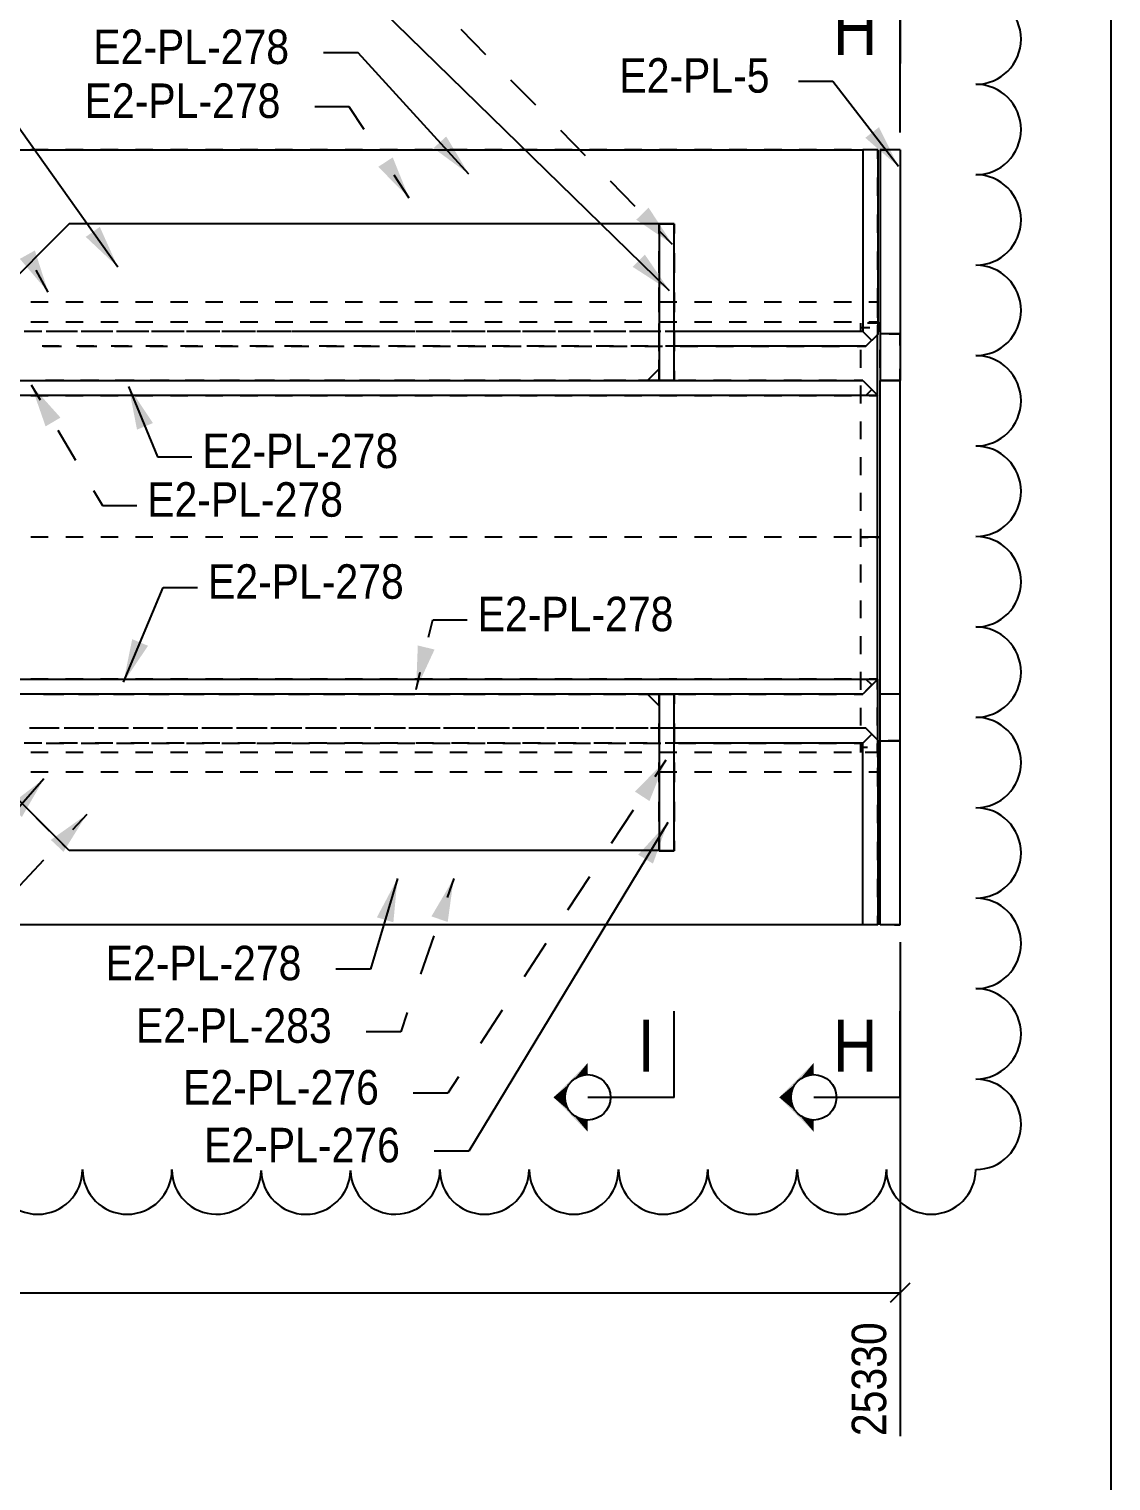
# Model space of a CAD drawing. Header units: millimetres. Extents: x 67 to 383, y 106 to 148.
# Drawn here: x 206.9 to 216.99, y 127 to 140.55 of the extents above; entities that cross this region are included whole.
import ezdxf

# ---------------------------------------------------------------- set-up
doc = ezdxf.new("R2010")
doc.units = ezdxf.units.MM
doc.linetypes.add('XKITLINE00', pattern=[0])
doc.styles.add('ARIAL', font='ARIAL.TTF')

msp = doc.modelspace()

# ---------------------------------------------------------------- linework, layer by layer
at = {"color": 5, "linetype": 'XKITLINE00'}
msp.add_line((216.994, 147.943), (216.994, 106.116), dxfattribs=at)
at = {"linetype": 'XKITLINE00'}
for p, q in [((215.026, 139.584), (215.026, 146.866)), ((215.026, 139.584), (215.026, 145.487)), ((215.026, 139.584), (215.026, 143.867)), ((215.026, 141.032), (215.026, 140.228)), ((212.876, 138.106), (210.064, 140.854)), ((211.163, 140.308), (210.931, 140.544)), ((209.969, 140.326), (209.647, 140.326)), ((211.004, 139.194), (209.969, 140.326)), ((207.728, 138.327), (206.358, 140.255)), ((211.628, 139.837), (211.396, 140.073)), ((214.399, 140.06), (214.078, 140.06)), ((215.011, 139.265), (214.399, 140.06)), ((209.888, 139.823), (209.566, 139.823)), ((210.027, 139.61), (209.888, 139.823)), ((212.092, 139.365), (211.86, 139.601)), ((207.078, 139.423), (206.915, 139.423)), ((207.404, 139.423), (207.241, 139.423)), ((207.73, 139.423), (207.567, 139.423)), ((208.056, 139.423), (207.893, 139.423)), ((208.382, 139.423), (208.219, 139.423)), ((208.708, 139.423), (208.545, 139.423)), ((209.034, 139.423), (208.871, 139.423)), ((209.359, 139.423), (209.196, 139.423)), ((209.685, 139.423), (209.522, 139.423)), ((210.011, 139.423), (209.848, 139.423)), ((210.337, 139.423), (210.174, 139.423)), ((210.663, 139.423), (210.5, 139.423)), ((210.989, 139.423), (210.826, 139.423)), ((211.315, 139.423), (211.152, 139.423)), ((211.641, 139.423), (211.478, 139.423)), ((211.966, 139.423), (211.804, 139.423)), ((212.292, 139.423), (212.129, 139.423)), ((212.618, 139.423), (212.455, 139.423)), ((212.944, 139.423), (212.781, 139.423)), ((213.27, 139.423), (213.107, 139.423)), ((213.596, 139.423), (213.433, 139.423)), ((213.922, 139.423), (213.759, 139.423)), ((214.248, 139.423), (214.085, 139.423)), ((214.574, 139.423), (214.411, 139.423)), ((214.679, 139.423), (214.679, 139.338)), ((214.818, 139.423), (214.737, 139.423)), ((214.818, 139.337), (214.818, 139.423)), ((214.84, 139.423), (214.901, 139.423)), ((210.446, 138.971), (210.306, 139.184)), ((212.556, 138.893), (212.324, 139.129)), ((214.679, 139.169), (214.679, 138.999)), ((214.818, 138.992), (214.818, 139.164)), ((214.679, 138.829), (214.679, 138.66)), ((214.818, 138.647), (214.818, 138.819)), ((207.274, 138.73), (207.213, 138.669)), ((207.274, 138.73), (207.213, 138.669)), ((207.274, 138.73), (207.213, 138.669)), ((207.355, 138.73), (207.274, 138.73)), ((207.355, 138.73), (207.274, 138.73)), ((207.355, 138.73), (207.274, 138.73)), ((207.679, 138.73), (207.517, 138.73)), ((207.679, 138.73), (207.517, 138.73)), ((207.679, 138.73), (207.517, 138.73)), ((208.003, 138.73), (207.841, 138.73)), ((208.003, 138.73), (207.841, 138.73)), ((208.003, 138.73), (207.841, 138.73)), ((208.326, 138.73), (208.164, 138.73)), ((208.326, 138.73), (208.164, 138.73)), ((208.326, 138.73), (208.164, 138.73)), ((208.65, 138.73), (208.488, 138.73)), ((208.65, 138.73), (208.488, 138.73)), ((208.65, 138.73), (208.488, 138.73)), ((208.974, 138.73), (208.812, 138.73)), ((208.974, 138.73), (208.812, 138.73)), ((208.974, 138.73), (208.812, 138.73)), ((209.298, 138.73), (209.136, 138.73)), ((209.298, 138.73), (209.136, 138.73)), ((209.298, 138.73), (209.136, 138.73)), ((209.621, 138.73), (209.46, 138.73)), ((209.621, 138.73), (209.46, 138.73)), ((209.621, 138.73), (209.46, 138.73)), ((209.945, 138.73), (209.783, 138.73)), ((209.945, 138.73), (209.783, 138.73)), ((209.945, 138.73), (209.783, 138.73)), ((210.269, 138.73), (210.107, 138.73)), ((210.269, 138.73), (210.107, 138.73)), ((210.269, 138.73), (210.107, 138.73)), ((210.593, 138.73), (210.431, 138.73)), ((210.593, 138.73), (210.431, 138.73)), ((210.593, 138.73), (210.431, 138.73)), ((210.917, 138.73), (210.755, 138.73)), ((210.917, 138.73), (210.755, 138.73)), ((210.917, 138.73), (210.755, 138.73)), ((211.24, 138.73), (211.079, 138.73)), ((211.24, 138.73), (211.079, 138.73)), ((211.24, 138.73), (211.079, 138.73)), ((211.564, 138.73), (211.402, 138.73)), ((211.564, 138.73), (211.402, 138.73)), ((211.564, 138.73), (211.402, 138.73)), ((211.888, 138.73), (211.726, 138.73)), ((211.888, 138.73), (211.726, 138.73)), ((211.888, 138.73), (211.726, 138.73)), ((212.212, 138.73), (212.05, 138.73)), ((212.212, 138.73), (212.05, 138.73)), ((212.212, 138.73), (212.05, 138.73)), ((212.536, 138.73), (212.374, 138.73)), ((212.536, 138.73), (212.374, 138.73)), ((212.536, 138.73), (212.374, 138.73)), ((212.778, 138.73), (212.697, 138.73)), ((212.778, 138.73), (212.697, 138.73)), ((212.778, 138.73), (212.697, 138.73)), ((212.778, 138.73), (212.8, 138.73)), ((212.778, 138.639), (212.778, 138.73)), ((212.778, 138.73), (212.918, 138.73)), ((212.778, 138.645), (212.778, 138.73)), ((212.778, 138.645), (212.778, 138.73)), ((212.778, 138.645), (212.778, 138.73)), ((212.778, 138.645), (212.778, 138.73)), ((212.904, 138.539), (212.788, 138.657)), ((212.918, 138.73), (212.918, 138.639)), ((207.091, 138.547), (206.969, 138.425)), ((207.091, 138.547), (206.969, 138.425)), ((207.091, 138.547), (206.969, 138.425)), ((212.778, 138.307), (212.778, 138.476)), ((212.778, 138.307), (212.778, 138.476)), ((212.778, 138.307), (212.778, 138.476)), ((212.778, 138.307), (212.778, 138.476)), ((212.778, 138.273), (212.778, 138.456)), ((212.918, 138.456), (212.918, 138.273)), ((214.679, 138.49), (214.679, 138.32)), ((214.818, 138.301), (214.818, 138.474)), ((207.079, 138.092), (206.965, 138.297)), ((212.778, 137.969), (212.778, 138.138)), ((212.778, 137.969), (212.778, 138.138)), ((212.778, 137.969), (212.778, 138.138)), ((212.778, 137.969), (212.778, 138.138)), ((214.679, 138.151), (214.679, 137.981)), ((214.818, 137.956), (214.818, 138.129)), ((207.079, 137.998), (206.916, 137.998)), ((207.405, 137.998), (207.242, 137.998)), ((207.73, 137.998), (207.568, 137.998)), ((208.056, 137.998), (207.893, 137.998)), ((208.382, 137.998), (208.219, 137.998)), ((208.708, 137.998), (208.545, 137.998)), ((209.034, 137.998), (208.871, 137.998)), ((209.36, 137.998), (209.197, 137.998)), ((209.685, 137.998), (209.523, 137.998)), ((210.011, 137.998), (209.848, 137.998)), ((210.337, 137.998), (210.174, 137.998)), ((210.663, 137.998), (210.5, 137.998)), ((210.989, 137.998), (210.826, 137.998)), ((211.315, 137.998), (211.152, 137.998)), ((211.64, 137.998), (211.477, 137.998)), ((211.966, 137.998), (211.803, 137.998)), ((212.292, 137.998), (212.129, 137.998)), ((212.618, 137.998), (212.455, 137.998)), ((212.778, 137.907), (212.778, 138.09)), ((212.944, 137.998), (212.781, 137.998)), ((212.918, 138.09), (212.918, 137.907)), ((213.27, 137.998), (213.107, 137.998)), ((213.595, 137.998), (213.432, 137.998)), ((213.921, 137.998), (213.758, 137.998)), ((214.247, 137.998), (214.084, 137.998)), ((214.573, 137.998), (214.41, 137.998)), ((214.817, 137.998), (214.736, 137.998)), ((214.817, 137.998), (214.817, 137.852)), ((207.019, 137.727), (206.853, 137.727)), ((207.079, 137.813), (206.916, 137.813)), ((207.223, 137.727), (207.059, 137.727)), ((207.351, 137.727), (207.185, 137.727)), ((207.405, 137.813), (207.242, 137.813)), ((207.551, 137.727), (207.387, 137.727)), ((207.683, 137.727), (207.517, 137.727)), ((207.73, 137.813), (207.568, 137.813)), ((207.879, 137.727), (207.715, 137.727)), ((208.016, 137.727), (207.85, 137.727)), ((208.056, 137.813), (207.893, 137.813)), ((208.206, 137.727), (208.042, 137.727)), ((208.348, 137.727), (208.182, 137.727)), ((208.382, 137.813), (208.219, 137.813)), ((208.534, 137.727), (208.37, 137.727)), ((208.68, 137.727), (208.514, 137.727)), ((208.708, 137.813), (208.545, 137.813)), ((208.862, 137.727), (208.698, 137.727)), ((209.013, 137.727), (208.847, 137.727)), ((209.034, 137.813), (208.871, 137.813)), ((209.19, 137.727), (209.026, 137.727)), ((209.345, 137.727), (209.179, 137.727)), ((209.36, 137.813), (209.197, 137.813)), ((209.517, 137.727), (209.353, 137.727)), ((209.677, 137.727), (209.511, 137.727)), ((209.685, 137.813), (209.523, 137.813)), ((209.845, 137.727), (209.681, 137.727)), ((210.01, 137.727), (209.844, 137.727)), ((210.011, 137.813), (209.848, 137.813)), ((210.173, 137.727), (210.009, 137.727)), ((210.337, 137.813), (210.174, 137.813)), ((210.342, 137.727), (210.176, 137.727)), ((210.5, 137.727), (210.337, 137.727)), ((210.663, 137.813), (210.5, 137.813)), ((210.674, 137.727), (210.508, 137.727)), ((210.828, 137.727), (210.664, 137.727)), ((210.989, 137.813), (210.826, 137.813)), ((211.007, 137.727), (210.841, 137.727)), ((211.156, 137.727), (210.992, 137.727)), ((211.315, 137.813), (211.152, 137.813)), ((211.339, 137.727), (211.173, 137.727)), ((211.484, 137.727), (211.32, 137.727)), ((211.64, 137.813), (211.477, 137.813)), ((211.671, 137.727), (211.505, 137.727)), ((211.811, 137.727), (211.648, 137.727)), ((211.966, 137.813), (211.803, 137.813)), ((212.004, 137.727), (211.838, 137.727)), ((212.139, 137.727), (211.975, 137.727)), ((212.292, 137.813), (212.129, 137.813)), ((212.336, 137.727), (212.17, 137.727)), ((212.467, 137.727), (212.303, 137.727)), ((212.618, 137.813), (212.455, 137.813)), ((212.668, 137.727), (212.502, 137.727)), ((212.795, 137.727), (212.631, 137.727)), ((212.778, 137.63), (212.778, 137.8)), ((212.778, 137.63), (212.778, 137.8)), ((212.778, 137.63), (212.778, 137.8)), ((212.778, 137.63), (212.778, 137.8)), ((212.778, 137.542), (212.778, 137.724)), ((212.944, 137.813), (212.781, 137.813)), ((212.918, 137.727), (212.835, 137.727)), ((212.918, 137.724), (212.918, 137.542)), ((213.122, 137.727), (212.958, 137.727)), ((213.27, 137.813), (213.107, 137.813)), ((213.45, 137.727), (213.286, 137.727)), ((213.595, 137.813), (213.432, 137.813)), ((213.778, 137.727), (213.614, 137.727)), ((213.921, 137.813), (213.758, 137.813)), ((214.106, 137.727), (213.942, 137.727)), ((214.247, 137.813), (214.084, 137.813)), ((214.433, 137.727), (214.269, 137.727)), ((214.573, 137.813), (214.41, 137.813)), ((214.679, 137.727), (214.597, 137.727)), ((214.657, 137.805), (214.657, 137.722)), ((214.745, 137.759), (214.657, 137.759)), ((214.679, 137.811), (214.679, 137.727)), ((214.679, 137.727), (214.763, 137.643)), ((214.708, 137.588), (214.818, 137.697)), ((214.818, 137.805), (214.723, 137.805)), ((214.817, 137.813), (214.736, 137.813)), ((214.818, 137.697), (214.818, 137.784)), ((214.84, 137.722), (214.84, 137.805)), ((214.84, 137.705), (214.84, 137.595)), ((214.926, 137.705), (215.026, 137.705)), ((215.026, 137.595), (215.026, 137.705)), ((207.182, 137.588), (207.021, 137.588)), ((207.036, 137.588), (207.201, 137.588)), ((207.505, 137.588), (207.344, 137.588)), ((207.366, 137.588), (207.531, 137.588)), ((207.828, 137.588), (207.667, 137.588)), ((207.696, 137.588), (207.861, 137.588)), ((208.152, 137.588), (207.99, 137.588)), ((208.026, 137.588), (208.191, 137.588)), ((208.475, 137.588), (208.313, 137.588)), ((208.356, 137.588), (208.521, 137.588)), ((208.798, 137.588), (208.636, 137.588)), ((208.686, 137.588), (208.851, 137.588)), ((209.121, 137.588), (208.959, 137.588)), ((209.016, 137.588), (209.181, 137.588)), ((209.444, 137.588), (209.283, 137.588)), ((209.346, 137.588), (209.511, 137.588)), ((209.767, 137.588), (209.606, 137.588)), ((209.676, 137.588), (209.841, 137.588)), ((210.09, 137.588), (209.929, 137.588)), ((210.006, 137.588), (210.171, 137.588)), ((210.413, 137.588), (210.252, 137.588)), ((210.336, 137.588), (210.501, 137.588)), ((210.737, 137.588), (210.575, 137.588)), ((210.666, 137.588), (210.831, 137.588)), ((211.06, 137.588), (210.898, 137.588)), ((210.996, 137.588), (211.161, 137.588)), ((211.383, 137.588), (211.221, 137.588)), ((211.326, 137.588), (211.491, 137.588)), ((211.706, 137.588), (211.544, 137.588)), ((211.656, 137.588), (211.821, 137.588)), ((212.029, 137.588), (211.868, 137.588)), ((211.986, 137.588), (212.151, 137.588)), ((212.352, 137.588), (212.191, 137.588)), ((212.316, 137.588), (212.481, 137.588)), ((212.675, 137.588), (212.514, 137.588)), ((212.646, 137.588), (212.811, 137.588)), ((212.918, 137.588), (212.837, 137.588)), ((212.976, 137.588), (213.141, 137.588)), ((213.306, 137.588), (213.471, 137.588)), ((213.636, 137.588), (213.801, 137.588)), ((213.966, 137.588), (214.131, 137.588)), ((214.296, 137.588), (214.461, 137.588)), ((214.626, 137.588), (214.708, 137.588)), ((212.778, 137.377), (212.778, 137.461)), ((212.778, 137.377), (212.778, 137.461)), ((212.778, 137.377), (212.778, 137.461)), ((212.778, 137.377), (212.778, 137.461)), ((214.657, 137.555), (214.657, 137.388)), ((214.84, 137.388), (214.84, 137.555)), ((212.669, 137.267), (212.778, 137.377)), ((212.669, 137.267), (212.778, 137.377)), ((212.669, 137.267), (212.778, 137.377)), ((212.778, 137.267), (212.778, 137.359)), ((212.918, 137.359), (212.918, 137.267)), ((214.84, 137.377), (214.84, 137.267)), ((215.026, 137.267), (215.026, 137.377)), ((206.919, 137.228), (207.002, 137.087)), ((207.036, 137.267), (207.199, 137.267)), ((207.036, 137.267), (207.199, 137.267)), ((207.036, 137.267), (207.199, 137.267)), ((207.216, 137.267), (207.053, 137.267)), ((207.223, 137.267), (207.059, 137.267)), ((207.362, 137.267), (207.526, 137.267)), ((207.362, 137.267), (207.526, 137.267)), ((207.362, 137.267), (207.526, 137.267)), ((207.541, 137.267), (207.379, 137.267)), ((207.551, 137.267), (207.387, 137.267)), ((207.689, 137.267), (207.852, 137.267)), ((207.689, 137.267), (207.852, 137.267)), ((207.689, 137.267), (207.852, 137.267)), ((207.867, 137.267), (207.704, 137.267)), ((207.879, 137.267), (207.715, 137.267)), ((207.829, 137.212), (208.099, 136.555)), ((208.016, 137.267), (208.179, 137.267)), ((208.016, 137.267), (208.179, 137.267)), ((208.016, 137.267), (208.179, 137.267)), ((208.193, 137.267), (208.03, 137.267)), ((208.206, 137.267), (208.042, 137.267)), ((208.342, 137.267), (208.505, 137.267)), ((208.342, 137.267), (208.505, 137.267)), ((208.342, 137.267), (208.505, 137.267)), ((208.518, 137.267), (208.355, 137.267)), ((208.534, 137.267), (208.37, 137.267)), ((208.669, 137.267), (208.832, 137.267)), ((208.669, 137.267), (208.832, 137.267)), ((208.669, 137.267), (208.832, 137.267)), ((208.844, 137.267), (208.681, 137.267)), ((208.862, 137.267), (208.698, 137.267)), ((208.995, 137.267), (209.158, 137.267)), ((208.995, 137.267), (209.158, 137.267)), ((208.995, 137.267), (209.158, 137.267)), ((209.169, 137.267), (209.006, 137.267)), ((209.19, 137.267), (209.026, 137.267)), ((209.322, 137.267), (209.485, 137.267)), ((209.322, 137.267), (209.485, 137.267)), ((209.322, 137.267), (209.485, 137.267)), ((209.495, 137.267), (209.332, 137.267)), ((209.517, 137.267), (209.353, 137.267)), ((209.648, 137.267), (209.812, 137.267)), ((209.648, 137.267), (209.812, 137.267)), ((209.648, 137.267), (209.812, 137.267)), ((209.82, 137.267), (209.657, 137.267)), ((209.845, 137.267), (209.681, 137.267)), ((209.975, 137.267), (210.138, 137.267)), ((209.975, 137.267), (210.138, 137.267)), ((209.975, 137.267), (210.138, 137.267)), ((210.146, 137.267), (209.983, 137.267)), ((210.173, 137.267), (210.009, 137.267)), ((210.301, 137.267), (210.465, 137.267)), ((210.301, 137.267), (210.465, 137.267)), ((210.301, 137.267), (210.465, 137.267)), ((210.471, 137.267), (210.309, 137.267)), ((210.5, 137.267), (210.337, 137.267)), ((210.628, 137.267), (210.791, 137.267)), ((210.628, 137.267), (210.791, 137.267)), ((210.628, 137.267), (210.791, 137.267)), ((210.797, 137.267), (210.634, 137.267)), ((210.828, 137.267), (210.664, 137.267)), ((210.954, 137.267), (211.118, 137.267)), ((210.954, 137.267), (211.118, 137.267)), ((210.954, 137.267), (211.118, 137.267)), ((211.122, 137.267), (210.96, 137.267)), ((211.156, 137.267), (210.992, 137.267)), ((211.281, 137.267), (211.444, 137.267)), ((211.281, 137.267), (211.444, 137.267)), ((211.281, 137.267), (211.444, 137.267)), ((211.448, 137.267), (211.285, 137.267)), ((211.484, 137.267), (211.32, 137.267)), ((211.607, 137.267), (211.771, 137.267)), ((211.607, 137.267), (211.771, 137.267)), ((211.607, 137.267), (211.771, 137.267)), ((211.773, 137.267), (211.611, 137.267)), ((211.811, 137.267), (211.648, 137.267)), ((211.934, 137.267), (212.097, 137.267)), ((211.934, 137.267), (212.097, 137.267)), ((211.934, 137.267), (212.097, 137.267)), ((212.099, 137.267), (211.936, 137.267)), ((212.139, 137.267), (211.975, 137.267)), ((212.261, 137.267), (212.424, 137.267)), ((212.261, 137.267), (212.424, 137.267)), ((212.261, 137.267), (212.424, 137.267)), ((212.425, 137.267), (212.262, 137.267)), ((212.467, 137.267), (212.303, 137.267)), ((212.587, 137.267), (212.669, 137.267)), ((212.587, 137.267), (212.669, 137.267)), ((212.587, 137.267), (212.669, 137.267)), ((212.669, 137.267), (212.587, 137.267)), ((212.795, 137.267), (212.631, 137.267)), ((212.669, 137.267), (212.669, 137.267)), ((212.669, 137.267), (212.669, 137.267)), ((212.918, 137.267), (212.778, 137.267)), ((212.918, 137.267), (212.778, 137.267)), ((212.918, 137.267), (212.896, 137.267)), ((213.122, 137.267), (212.958, 137.267)), ((213.45, 137.267), (213.286, 137.267)), ((213.778, 137.267), (213.614, 137.267)), ((214.106, 137.267), (213.942, 137.267)), ((214.433, 137.267), (214.269, 137.267)), ((214.679, 137.267), (214.597, 137.267)), ((214.657, 137.221), (214.657, 137.054)), ((214.818, 137.128), (214.704, 137.242)), ((214.708, 137.128), (214.763, 137.183)), ((214.84, 137.267), (214.951, 137.267)), ((214.84, 137.267), (215.001, 137.267)), ((214.84, 137.054), (214.84, 137.221)), ((214.976, 137.267), (215.026, 137.267)), ((206.915, 137.128), (207.078, 137.128)), ((207.241, 137.128), (207.404, 137.128)), ((207.567, 137.128), (207.73, 137.128)), ((207.893, 137.128), (208.056, 137.128)), ((208.219, 137.128), (208.382, 137.128)), ((208.545, 137.128), (208.708, 137.128)), ((208.871, 137.128), (209.034, 137.128)), ((209.196, 137.128), (209.359, 137.128)), ((209.522, 137.128), (209.685, 137.128)), ((209.848, 137.128), (210.011, 137.128)), ((210.174, 137.128), (210.337, 137.128)), ((210.5, 137.128), (210.663, 137.128)), ((210.826, 137.128), (210.989, 137.128)), ((211.152, 137.128), (211.315, 137.128)), ((211.478, 137.128), (211.641, 137.128)), ((211.804, 137.128), (211.966, 137.128)), ((212.129, 137.128), (212.292, 137.128)), ((212.455, 137.128), (212.618, 137.128)), ((212.781, 137.128), (212.944, 137.128)), ((213.107, 137.128), (213.27, 137.128)), ((213.433, 137.128), (213.596, 137.128)), ((213.759, 137.128), (213.922, 137.128)), ((214.085, 137.128), (214.248, 137.128)), ((214.411, 137.128), (214.574, 137.128)), ((214.737, 137.128), (214.818, 137.128)), ((214.657, 136.887), (214.657, 136.72)), ((214.84, 136.72), (214.84, 136.887)), ((207.168, 136.805), (207.334, 136.524)), ((208.099, 136.555), (208.42, 136.555)), ((214.657, 136.553), (214.657, 136.386)), ((214.84, 136.386), (214.84, 136.553)), ((207.501, 136.242), (207.584, 136.101)), ((214.657, 136.219), (214.657, 136.052)), ((214.84, 136.052), (214.84, 136.219)), ((207.584, 136.101), (207.905, 136.101)), ((207.079, 135.805), (206.916, 135.805)), ((207.405, 135.805), (207.242, 135.805)), ((207.73, 135.805), (207.568, 135.805)), ((208.056, 135.805), (207.893, 135.805)), ((208.382, 135.805), (208.219, 135.805)), ((208.708, 135.805), (208.545, 135.805)), ((209.034, 135.805), (208.871, 135.805)), ((209.36, 135.805), (209.197, 135.805)), ((209.685, 135.805), (209.523, 135.805)), ((210.011, 135.805), (209.848, 135.805)), ((210.337, 135.805), (210.174, 135.805)), ((210.663, 135.805), (210.5, 135.805)), ((210.989, 135.805), (210.826, 135.805)), ((211.315, 135.805), (211.152, 135.805)), ((211.64, 135.805), (211.477, 135.805)), ((211.966, 135.805), (211.803, 135.805)), ((212.292, 135.805), (212.129, 135.805)), ((212.618, 135.805), (212.455, 135.805)), ((212.944, 135.805), (212.781, 135.805)), ((213.27, 135.805), (213.107, 135.805)), ((213.595, 135.805), (213.432, 135.805)), ((213.921, 135.805), (213.758, 135.805)), ((214.247, 135.805), (214.084, 135.805)), ((214.573, 135.805), (214.41, 135.805)), ((214.657, 135.884), (214.657, 135.717)), ((214.657, 135.805), (214.657, 135.805)), ((214.657, 135.805), (214.73, 135.805)), ((214.789, 135.805), (214.657, 135.805)), ((214.84, 135.805), (214.679, 135.805)), ((214.817, 135.805), (214.736, 135.805)), ((214.796, 135.805), (214.84, 135.805)), ((214.84, 135.717), (214.84, 135.884)), ((214.84, 135.805), (214.84, 135.805)), ((214.657, 135.55), (214.657, 135.383)), ((214.84, 135.383), (214.84, 135.55)), ((207.781, 134.452), (208.15, 135.335)), ((208.15, 135.335), (208.472, 135.335)), ((214.657, 135.216), (214.657, 135.049)), ((214.84, 135.049), (214.84, 135.216)), ((210.628, 134.871), (210.667, 135.033)), ((210.667, 135.033), (210.989, 135.033)), ((214.657, 134.882), (214.657, 134.715)), ((214.84, 134.715), (214.84, 134.882)), ((207.078, 134.482), (206.915, 134.482)), ((207.404, 134.482), (207.241, 134.482)), ((207.73, 134.482), (207.567, 134.482)), ((208.056, 134.482), (207.893, 134.482)), ((208.382, 134.482), (208.219, 134.482)), ((208.708, 134.482), (208.545, 134.482)), ((209.034, 134.482), (208.871, 134.482)), ((209.359, 134.482), (209.196, 134.482)), ((209.685, 134.482), (209.522, 134.482)), ((210.011, 134.482), (209.848, 134.482)), ((210.337, 134.482), (210.174, 134.482)), ((210.663, 134.482), (210.5, 134.482)), ((210.511, 134.385), (210.55, 134.547)), ((210.989, 134.482), (210.826, 134.482)), ((211.315, 134.482), (211.152, 134.482)), ((211.641, 134.482), (211.478, 134.482)), ((211.966, 134.482), (211.804, 134.482)), ((212.292, 134.482), (212.129, 134.482)), ((212.618, 134.482), (212.455, 134.482)), ((212.944, 134.482), (212.781, 134.482)), ((213.27, 134.482), (213.107, 134.482)), ((213.596, 134.482), (213.433, 134.482)), ((213.922, 134.482), (213.759, 134.482)), ((214.248, 134.482), (214.085, 134.482)), ((214.574, 134.482), (214.411, 134.482)), ((214.657, 134.548), (214.657, 134.381)), ((214.818, 134.482), (214.704, 134.368)), ((214.763, 134.427), (214.708, 134.482)), ((214.818, 134.482), (214.737, 134.482)), ((214.817, 134.385), (214.817, 134.469)), ((214.84, 134.381), (214.84, 134.548)), ((207.036, 134.342), (207.199, 134.342)), ((207.036, 134.342), (207.199, 134.342)), ((207.036, 134.342), (207.199, 134.342)), ((207.059, 134.342), (207.223, 134.342)), ((207.362, 134.342), (207.526, 134.342)), ((207.362, 134.342), (207.526, 134.342)), ((207.362, 134.342), (207.526, 134.342)), ((207.387, 134.342), (207.551, 134.342)), ((207.689, 134.342), (207.852, 134.342)), ((207.689, 134.342), (207.852, 134.342)), ((207.689, 134.342), (207.852, 134.342)), ((207.715, 134.342), (207.879, 134.342)), ((208.016, 134.342), (208.179, 134.342)), ((208.016, 134.342), (208.179, 134.342)), ((208.016, 134.342), (208.179, 134.342)), ((208.042, 134.342), (208.206, 134.342)), ((208.342, 134.342), (208.505, 134.342)), ((208.342, 134.342), (208.505, 134.342)), ((208.342, 134.342), (208.505, 134.342)), ((208.37, 134.342), (208.534, 134.342)), ((208.669, 134.342), (208.832, 134.342)), ((208.669, 134.342), (208.832, 134.342)), ((208.669, 134.342), (208.832, 134.342)), ((208.698, 134.342), (208.862, 134.342)), ((208.995, 134.342), (209.158, 134.342)), ((208.995, 134.342), (209.158, 134.342)), ((208.995, 134.342), (209.158, 134.342)), ((209.026, 134.342), (209.19, 134.342)), ((209.322, 134.342), (209.485, 134.342)), ((209.322, 134.342), (209.485, 134.342)), ((209.322, 134.342), (209.485, 134.342)), ((209.353, 134.342), (209.517, 134.342)), ((209.648, 134.342), (209.812, 134.342)), ((209.648, 134.342), (209.812, 134.342)), ((209.648, 134.342), (209.812, 134.342)), ((209.681, 134.342), (209.845, 134.342)), ((209.975, 134.342), (210.138, 134.342)), ((209.975, 134.342), (210.138, 134.342)), ((209.975, 134.342), (210.138, 134.342)), ((210.009, 134.342), (210.173, 134.342)), ((210.301, 134.342), (210.465, 134.342)), ((210.301, 134.342), (210.465, 134.342)), ((210.301, 134.342), (210.465, 134.342)), ((210.337, 134.342), (210.5, 134.342)), ((210.628, 134.342), (210.791, 134.342)), ((210.628, 134.342), (210.791, 134.342)), ((210.628, 134.342), (210.791, 134.342)), ((210.664, 134.342), (210.828, 134.342)), ((210.954, 134.342), (211.118, 134.342)), ((210.954, 134.342), (211.118, 134.342)), ((210.954, 134.342), (211.118, 134.342)), ((210.992, 134.342), (211.156, 134.342)), ((211.281, 134.342), (211.444, 134.342)), ((211.281, 134.342), (211.444, 134.342)), ((211.281, 134.342), (211.444, 134.342)), ((211.32, 134.342), (211.484, 134.342)), ((211.607, 134.342), (211.771, 134.342)), ((211.607, 134.342), (211.771, 134.342)), ((211.607, 134.342), (211.771, 134.342)), ((211.648, 134.342), (211.811, 134.342)), ((211.934, 134.342), (212.097, 134.342)), ((211.934, 134.342), (212.097, 134.342)), ((211.934, 134.342), (212.097, 134.342)), ((211.975, 134.342), (212.139, 134.342)), ((212.261, 134.342), (212.424, 134.342)), ((212.261, 134.342), (212.424, 134.342)), ((212.261, 134.342), (212.424, 134.342)), ((212.303, 134.342), (212.467, 134.342)), ((212.587, 134.342), (212.669, 134.342)), ((212.587, 134.342), (212.669, 134.342)), ((212.587, 134.342), (212.669, 134.342)), ((212.631, 134.342), (212.795, 134.342)), ((212.669, 134.342), (212.778, 134.232)), ((212.669, 134.342), (212.778, 134.232)), ((212.669, 134.342), (212.778, 134.232)), ((212.778, 134.251), (212.778, 134.342)), ((212.778, 134.342), (212.918, 134.342)), ((212.918, 134.342), (212.778, 134.342)), ((212.918, 134.342), (212.896, 134.342)), ((212.918, 134.342), (212.918, 134.251)), ((212.958, 134.342), (213.122, 134.342)), ((213.286, 134.342), (213.45, 134.342)), ((213.614, 134.342), (213.778, 134.342)), ((213.942, 134.342), (214.106, 134.342)), ((214.269, 134.342), (214.433, 134.342)), ((214.597, 134.342), (214.679, 134.342)), ((215.026, 134.342), (214.865, 134.342)), ((212.778, 134.232), (212.778, 134.148)), ((212.778, 134.232), (212.778, 134.148)), ((212.778, 134.232), (212.778, 134.148)), ((212.778, 134.232), (212.778, 134.148)), ((214.657, 134.214), (214.657, 134.047)), ((214.817, 134.049), (214.817, 134.217)), ((214.84, 134.047), (214.84, 134.214)), ((212.778, 133.885), (212.778, 134.068)), ((212.918, 134.068), (212.918, 133.885)), ((207.065, 134.022), (206.904, 134.022)), ((207.182, 134.022), (207.021, 134.022)), ((207.387, 134.022), (207.226, 134.022)), ((207.505, 134.022), (207.344, 134.022)), ((207.709, 134.022), (207.548, 134.022)), ((207.828, 134.022), (207.667, 134.022)), ((208.03, 134.022), (207.87, 134.022)), ((208.152, 134.022), (207.99, 134.022)), ((208.352, 134.022), (208.191, 134.022)), ((208.475, 134.022), (208.313, 134.022)), ((208.674, 134.022), (208.513, 134.022)), ((208.798, 134.022), (208.636, 134.022)), ((208.996, 134.022), (208.835, 134.022)), ((209.121, 134.022), (208.959, 134.022)), ((209.318, 134.022), (209.157, 134.022)), ((209.444, 134.022), (209.283, 134.022)), ((209.64, 134.022), (209.479, 134.022)), ((209.767, 134.022), (209.606, 134.022)), ((209.961, 134.022), (209.801, 134.022)), ((210.09, 134.022), (209.929, 134.022)), ((210.283, 134.022), (210.122, 134.022)), ((210.413, 134.022), (210.252, 134.022)), ((210.605, 134.022), (210.444, 134.022)), ((210.737, 134.022), (210.575, 134.022)), ((210.927, 134.022), (210.766, 134.022)), ((211.06, 134.022), (210.898, 134.022)), ((211.249, 134.022), (211.088, 134.022)), ((211.383, 134.022), (211.221, 134.022)), ((211.571, 134.022), (211.41, 134.022)), ((211.706, 134.022), (211.544, 134.022)), ((211.892, 134.022), (211.731, 134.022)), ((212.029, 134.022), (211.868, 134.022)), ((212.214, 134.022), (212.053, 134.022)), ((212.352, 134.022), (212.191, 134.022)), ((212.536, 134.022), (212.375, 134.022)), ((212.675, 134.022), (212.514, 134.022)), ((212.858, 134.022), (212.697, 134.022)), ((212.778, 133.979), (212.778, 133.81)), ((212.778, 133.979), (212.778, 133.81)), ((212.778, 133.979), (212.778, 133.81)), ((212.778, 133.979), (212.778, 133.81)), ((212.918, 134.022), (212.837, 134.022)), ((213.18, 134.022), (213.019, 134.022)), ((213.501, 134.022), (213.341, 134.022)), ((213.823, 134.022), (213.662, 134.022)), ((214.145, 134.022), (213.984, 134.022)), ((214.467, 134.022), (214.306, 134.022)), ((214.708, 134.022), (214.628, 134.022)), ((214.679, 133.883), (214.763, 133.967)), ((214.818, 133.912), (214.708, 134.022)), ((214.817, 133.913), (214.817, 133.752)), ((214.818, 133.826), (214.818, 133.912)), ((215.026, 133.904), (214.915, 133.904)), ((207.019, 133.883), (206.853, 133.883)), ((207.079, 133.796), (206.916, 133.796)), ((207.059, 133.883), (207.223, 133.883)), ((207.351, 133.883), (207.185, 133.883)), ((207.405, 133.796), (207.242, 133.796)), ((207.387, 133.883), (207.551, 133.883)), ((207.683, 133.883), (207.517, 133.883)), ((207.73, 133.796), (207.568, 133.796)), ((207.715, 133.883), (207.879, 133.883)), ((208.016, 133.883), (207.85, 133.883)), ((208.056, 133.796), (207.893, 133.796)), ((208.042, 133.883), (208.206, 133.883)), ((208.348, 133.883), (208.182, 133.883)), ((208.382, 133.796), (208.219, 133.796)), ((208.37, 133.883), (208.534, 133.883)), ((208.68, 133.883), (208.514, 133.883)), ((208.708, 133.796), (208.545, 133.796)), ((208.698, 133.883), (208.862, 133.883)), ((209.013, 133.883), (208.847, 133.883)), ((209.034, 133.796), (208.871, 133.796)), ((209.026, 133.883), (209.19, 133.883)), ((209.345, 133.883), (209.179, 133.883)), ((209.36, 133.796), (209.197, 133.796)), ((209.353, 133.883), (209.517, 133.883)), ((209.677, 133.883), (209.511, 133.883)), ((209.685, 133.796), (209.523, 133.796)), ((209.681, 133.883), (209.845, 133.883)), ((210.01, 133.883), (209.844, 133.883)), ((210.011, 133.796), (209.848, 133.796)), ((210.009, 133.883), (210.173, 133.883)), ((210.337, 133.796), (210.174, 133.796)), ((210.342, 133.883), (210.176, 133.883)), ((210.337, 133.883), (210.5, 133.883)), ((210.663, 133.796), (210.5, 133.796)), ((210.674, 133.883), (210.508, 133.883)), ((210.664, 133.883), (210.828, 133.883)), ((210.989, 133.796), (210.826, 133.796)), ((211.007, 133.883), (210.841, 133.883)), ((210.992, 133.883), (211.156, 133.883)), ((211.315, 133.796), (211.152, 133.796)), ((211.339, 133.883), (211.173, 133.883)), ((211.32, 133.883), (211.484, 133.883)), ((211.64, 133.796), (211.477, 133.796)), ((211.671, 133.883), (211.505, 133.883)), ((211.648, 133.883), (211.811, 133.883)), ((211.966, 133.796), (211.803, 133.796)), ((212.004, 133.883), (211.838, 133.883)), ((211.975, 133.883), (212.139, 133.883)), ((212.292, 133.796), (212.129, 133.796)), ((212.336, 133.883), (212.17, 133.883)), ((212.303, 133.883), (212.467, 133.883)), ((212.618, 133.796), (212.455, 133.796)), ((212.668, 133.883), (212.502, 133.883)), ((212.631, 133.883), (212.795, 133.883)), ((212.944, 133.796), (212.781, 133.796)), ((212.918, 133.883), (212.835, 133.883)), ((212.958, 133.883), (213.122, 133.883)), ((213.27, 133.796), (213.107, 133.796)), ((213.286, 133.883), (213.45, 133.883)), ((213.595, 133.796), (213.432, 133.796)), ((213.614, 133.883), (213.778, 133.883)), ((213.921, 133.796), (213.758, 133.796)), ((213.942, 133.883), (214.106, 133.883)), ((214.247, 133.796), (214.084, 133.796)), ((214.269, 133.883), (214.433, 133.883)), ((214.573, 133.796), (214.41, 133.796)), ((214.597, 133.883), (214.679, 133.883)), ((214.657, 133.88), (214.657, 133.796)), ((214.723, 133.843), (214.657, 133.843)), ((214.679, 133.798), (214.679, 133.883)), ((214.818, 133.796), (214.701, 133.796)), ((214.817, 133.796), (214.736, 133.796)), ((214.817, 133.796), (214.817, 133.881)), ((214.84, 133.796), (214.84, 133.88)), ((212.841, 133.724), (212.739, 133.568)), ((212.778, 133.519), (212.778, 133.702)), ((212.778, 133.641), (212.778, 133.471)), ((212.778, 133.641), (212.778, 133.471)), ((212.778, 133.641), (212.778, 133.471)), ((212.778, 133.641), (212.778, 133.471)), ((212.918, 133.702), (212.918, 133.519)), ((214.818, 133.48), (214.818, 133.653)), ((207.038, 133.55), (205.735, 132.061)), ((207.079, 133.611), (206.916, 133.611)), ((207.405, 133.611), (207.242, 133.611)), ((207.73, 133.611), (207.568, 133.611)), ((208.056, 133.611), (207.893, 133.611)), ((208.382, 133.611), (208.219, 133.611)), ((208.708, 133.611), (208.545, 133.611)), ((209.034, 133.611), (208.871, 133.611)), ((209.36, 133.611), (209.197, 133.611)), ((209.685, 133.611), (209.523, 133.611)), ((210.011, 133.611), (209.848, 133.611)), ((210.337, 133.611), (210.174, 133.611)), ((210.663, 133.611), (210.5, 133.611)), ((210.989, 133.611), (210.826, 133.611)), ((211.315, 133.611), (211.152, 133.611)), ((211.64, 133.611), (211.477, 133.611)), ((211.966, 133.611), (211.803, 133.611)), ((212.292, 133.611), (212.129, 133.611)), ((212.618, 133.611), (212.455, 133.611)), ((212.944, 133.611), (212.781, 133.611)), ((213.27, 133.611), (213.107, 133.611)), ((213.595, 133.611), (213.432, 133.611)), ((213.921, 133.611), (213.758, 133.611)), ((214.247, 133.611), (214.084, 133.611)), ((214.573, 133.611), (214.41, 133.611)), ((214.679, 133.458), (214.679, 133.628)), ((214.817, 133.611), (214.736, 133.611)), ((212.536, 133.257), (212.332, 132.947)), ((212.778, 133.153), (212.778, 133.336)), ((212.778, 133.302), (212.778, 133.133)), ((212.778, 133.302), (212.778, 133.133)), ((212.778, 133.302), (212.778, 133.133)), ((212.778, 133.302), (212.778, 133.133)), ((212.918, 133.336), (212.918, 133.153)), ((214.679, 133.119), (214.679, 133.289)), ((214.818, 133.135), (214.818, 133.308)), ((207.091, 133.062), (206.969, 133.184)), ((207.091, 133.062), (206.969, 133.184)), ((207.091, 133.062), (206.969, 133.184)), ((207.438, 133.218), (207.304, 133.075)), ((212.86, 133.144), (211.002, 130.075)), ((212.778, 132.879), (212.778, 132.971)), ((212.778, 132.964), (212.778, 132.88)), ((212.778, 132.964), (212.778, 132.88)), ((212.778, 132.964), (212.778, 132.88)), ((212.778, 132.964), (212.778, 132.88)), ((212.918, 132.971), (212.918, 132.879)), ((214.818, 132.79), (214.818, 132.963)), ((207.274, 132.88), (207.213, 132.94)), ((207.274, 132.88), (207.213, 132.941)), ((207.274, 132.88), (207.213, 132.94)), ((207.355, 132.88), (207.274, 132.88)), ((207.355, 132.88), (207.274, 132.88)), ((207.355, 132.88), (207.274, 132.88)), ((207.679, 132.88), (207.517, 132.88)), ((207.679, 132.88), (207.517, 132.88)), ((207.679, 132.88), (207.517, 132.88)), ((208.003, 132.88), (207.841, 132.88)), ((208.003, 132.88), (207.841, 132.88)), ((208.003, 132.88), (207.841, 132.88)), ((208.326, 132.88), (208.164, 132.88)), ((208.326, 132.88), (208.164, 132.88)), ((208.326, 132.88), (208.164, 132.88)), ((208.65, 132.88), (208.488, 132.88)), ((208.65, 132.88), (208.488, 132.88)), ((208.65, 132.88), (208.488, 132.88)), ((208.974, 132.88), (208.812, 132.88)), ((208.974, 132.88), (208.812, 132.88)), ((208.974, 132.88), (208.812, 132.88)), ((209.298, 132.88), (209.136, 132.88)), ((209.298, 132.88), (209.136, 132.88)), ((209.298, 132.88), (209.136, 132.88)), ((209.621, 132.88), (209.46, 132.88)), ((209.621, 132.88), (209.46, 132.88)), ((209.621, 132.88), (209.46, 132.88)), ((209.945, 132.88), (209.783, 132.88)), ((209.945, 132.88), (209.783, 132.88)), ((209.945, 132.88), (209.783, 132.88)), ((210.269, 132.88), (210.107, 132.88)), ((210.269, 132.88), (210.107, 132.88)), ((210.269, 132.88), (210.107, 132.88)), ((210.593, 132.88), (210.431, 132.88)), ((210.593, 132.88), (210.431, 132.88)), ((210.593, 132.88), (210.431, 132.88)), ((210.917, 132.88), (210.755, 132.88)), ((210.917, 132.88), (210.755, 132.88)), ((210.917, 132.88), (210.755, 132.88)), ((211.24, 132.88), (211.079, 132.88)), ((211.24, 132.88), (211.079, 132.88)), ((211.24, 132.88), (211.079, 132.88)), ((211.564, 132.88), (211.402, 132.88)), ((211.564, 132.88), (211.402, 132.88)), ((211.564, 132.88), (211.402, 132.88)), ((211.888, 132.88), (211.726, 132.88)), ((211.888, 132.88), (211.726, 132.88)), ((211.888, 132.88), (211.726, 132.88)), ((212.212, 132.88), (212.05, 132.88)), ((212.212, 132.88), (212.05, 132.88)), ((212.212, 132.88), (212.05, 132.88)), ((212.536, 132.88), (212.374, 132.88)), ((212.536, 132.88), (212.374, 132.88)), ((212.536, 132.88), (212.374, 132.88)), ((212.778, 132.88), (212.697, 132.88)), ((212.778, 132.88), (212.697, 132.88)), ((212.778, 132.88), (212.697, 132.88)), ((212.778, 132.879), (212.8, 132.879)), ((212.918, 132.879), (212.778, 132.879)), ((214.679, 132.78), (214.679, 132.949)), ((207.036, 132.791), (206.768, 132.506)), ((210.337, 132.619), (210.084, 131.775)), ((210.862, 132.62), (210.8, 132.441)), ((212.129, 132.636), (211.925, 132.325)), ((214.679, 132.44), (214.679, 132.61)), ((214.818, 132.445), (214.818, 132.617)), ((207.078, 132.186), (206.915, 132.186)), ((207.404, 132.186), (207.241, 132.186)), ((207.73, 132.186), (207.567, 132.186)), ((208.056, 132.186), (207.893, 132.186)), ((208.382, 132.186), (208.219, 132.186)), ((208.708, 132.186), (208.545, 132.186)), ((209.034, 132.186), (208.871, 132.186)), ((209.359, 132.186), (209.196, 132.186)), ((209.685, 132.186), (209.522, 132.186)), ((210.011, 132.186), (209.848, 132.186)), ((210.337, 132.186), (210.174, 132.186)), ((210.663, 132.186), (210.5, 132.186)), ((210.989, 132.186), (210.826, 132.186)), ((211.315, 132.186), (211.152, 132.186)), ((211.641, 132.186), (211.478, 132.186)), ((211.966, 132.186), (211.804, 132.186)), ((212.292, 132.186), (212.129, 132.186)), ((212.618, 132.186), (212.455, 132.186)), ((212.944, 132.186), (212.781, 132.186)), ((213.27, 132.186), (213.107, 132.186)), ((213.596, 132.186), (213.433, 132.186)), ((213.922, 132.186), (213.759, 132.186)), ((214.248, 132.186), (214.085, 132.186)), ((214.574, 132.186), (214.411, 132.186)), ((214.679, 132.186), (214.679, 132.271)), ((214.818, 132.186), (214.737, 132.186)), ((214.818, 132.186), (214.818, 132.272)), ((214.976, 132.186), (215.026, 132.186)), ((210.676, 132.084), (210.552, 131.726)), ((211.722, 132.014), (211.518, 131.703)), ((215.026, 132.025), (215.026, 127.415)), ((210.084, 131.775), (209.762, 131.775)), ((210.429, 131.369), (210.367, 131.19)), ((211.315, 131.392), (211.112, 131.081)), ((212.918, 130.577), (212.918, 131.382)), ((215.026, 130.577), (215.026, 131.382)), ((210.367, 131.19), (210.045, 131.19)), ((210.908, 130.77), (210.806, 130.615)), ((210.806, 130.615), (210.485, 130.615)), ((212.918, 130.577), (212.113, 130.577)), ((215.026, 130.577), (214.221, 130.577)), ((211.002, 130.075), (210.681, 130.075)), ((189.834, 128.753), (215.026, 128.753)), ((215.117, 128.844), (214.935, 128.662))]:
    msp.add_line(p, q, dxfattribs=at)
at = {"color": 2, "linetype": 'XKITLINE00'}
for p, q in [((206.019, 139.423), (214.679, 139.423)), ((214.679, 139.423), (214.679, 137.727)), ((214.818, 139.423), (214.679, 139.423)), ((214.818, 139.423), (214.818, 137.697)), ((214.84, 139.423), (214.84, 139.423)), ((215.026, 139.423), (214.84, 139.423)), ((214.84, 139.423), (214.84, 137.267)), ((215.026, 139.423), (215.026, 139.423)), ((215.026, 139.423), (215.026, 137.267)), ((205.812, 137.267), (207.274, 138.73)), ((212.778, 138.73), (207.274, 138.73)), ((212.778, 138.73), (212.778, 137.267)), ((212.778, 138.73), (212.918, 138.73)), ((212.918, 138.73), (212.778, 138.73)), ((212.918, 137.267), (212.918, 138.73)), ((214.679, 137.727), (212.918, 137.727)), ((214.679, 137.727), (214.763, 137.643)), ((214.818, 137.697), (214.708, 137.588)), ((214.817, 137.129), (214.817, 137.697)), ((214.84, 137.805), (214.818, 137.805)), ((215.026, 137.705), (214.84, 137.705)), ((214.708, 137.588), (212.918, 137.588)), ((212.669, 137.267), (212.778, 137.377)), ((206.158, 137.267), (214.679, 137.267)), ((212.778, 137.267), (212.918, 137.267)), ((214.679, 137.267), (214.818, 137.128)), ((215.026, 137.267), (214.84, 137.267)), ((214.84, 132.186), (214.84, 137.267)), ((215.026, 132.186), (215.026, 137.267)), ((214.818, 137.128), (206.019, 137.128)), ((214.817, 134.482), (214.817, 137.128)), ((206.019, 134.482), (214.818, 134.482)), ((214.818, 134.482), (214.679, 134.342)), ((214.817, 134.481), (214.817, 133.913)), ((207.274, 132.88), (205.812, 134.342)), ((212.669, 134.342), (205.997, 134.342)), ((214.679, 134.342), (206.158, 134.342)), ((212.669, 134.342), (212.778, 134.232)), ((212.918, 134.342), (212.778, 134.342)), ((212.778, 134.342), (212.778, 132.879)), ((212.918, 132.879), (212.918, 134.342)), ((215.026, 134.342), (214.84, 134.342)), ((214.708, 134.022), (212.918, 134.022)), ((214.679, 133.883), (214.763, 133.967)), ((214.708, 134.022), (214.818, 133.912)), ((214.818, 133.912), (214.818, 132.186)), ((214.84, 133.904), (215.026, 133.904)), ((214.679, 133.883), (212.918, 133.883)), ((214.679, 132.186), (214.679, 133.883)), ((214.84, 133.796), (214.818, 133.796)), ((212.778, 132.88), (207.274, 132.88)), ((212.778, 132.88), (212.918, 132.88)), ((212.778, 132.879), (212.918, 132.879)), ((214.818, 132.186), (206.019, 132.186)), ((215.026, 132.186), (214.84, 132.186))]:
    msp.add_line(p, q, dxfattribs=at)
at = {"linetype": 'XKITLINE00'}
for centre in [(212.113, 130.577), (214.221, 130.577)]:
    msp.add_circle(centre, 0.212, dxfattribs=at)
at = {"color": 3, "linetype": 'XKITLINE00'}
for centre, radius, start, end in [((215.733, 140.455), 0.422, 270, 90), ((215.733, 139.611), 0.422, 270, 90), ((215.733, 138.767), 0.422, 270, 90), ((215.733, 137.923), 0.422, 270, 90), ((215.733, 137.079), 0.422, 270, 90), ((215.733, 136.234), 0.422, 270, 90), ((215.733, 135.39), 0.422, 270, 90), ((215.733, 134.546), 0.422, 270, 90), ((215.733, 133.702), 0.422, 270, 90), ((215.733, 132.858), 0.422, 270, 90), ((215.733, 132.014), 0.422, 270, 90), ((215.733, 131.17), 0.422, 270, 90), ((215.733, 130.325), 0.422, 270, 90), ((206.982, 129.903), 0.417, 180, 0), ((207.816, 129.903), 0.417, 180, 0), ((208.649, 129.903), 0.417, 180, 358.6333), ((209.482, 129.903), 0.417, 181.3667, 358.6333), ((210.316, 129.903), 0.417, 181.3667, 0), ((211.149, 129.903), 0.417, 180, 0), ((211.983, 129.903), 0.417, 180, 0), ((212.816, 129.903), 0.417, 180, 0), ((213.649, 129.903), 0.417, 180, 0), ((214.483, 129.903), 0.417, 180, 0), ((215.316, 129.903), 0.417, 180, 0)]:
    msp.add_arc(centre, radius, start, end, dxfattribs=at)
at = {"color": 3}
msp.add_point((215.026, 128.753), dxfattribs=at)
at = {"linetype": 'Continuous'}
for points in [[(215.011, 139.265), (214.702, 139.534), (215.011, 139.265), (214.83, 139.633)], [(211.004, 139.194), (210.673, 139.437), (211.004, 139.194), (210.792, 139.546)], [(210.446, 138.971), (210.158, 139.263), (210.446, 138.971), (210.293, 139.351)], [(212.904, 138.539), (212.565, 138.769), (212.904, 138.539), (212.68, 138.882)], [(207.728, 138.327), (207.429, 138.609), (207.728, 138.327), (207.56, 138.702)], [(207.079, 138.092), (206.814, 138.404), (207.079, 138.092), (206.954, 138.482)], [(212.876, 138.106), (212.532, 138.329), (212.876, 138.106), (212.645, 138.444)], [(206.919, 137.228), (207.193, 136.922), (206.919, 137.228), (207.054, 136.84)], [(207.829, 137.212), (208.056, 136.871), (207.829, 137.212), (207.907, 136.81)], [(207.781, 134.452), (207.862, 134.854), (207.781, 134.452), (208.01, 134.792)], [(210.511, 134.385), (210.527, 134.795), (210.511, 134.385), (210.683, 134.757)], [(212.841, 133.724), (212.688, 133.343), (212.841, 133.724), (212.553, 133.431)], [(207.038, 133.55), (206.833, 133.194), (207.038, 133.55), (206.712, 133.3)], [(207.438, 133.218), (207.221, 132.869), (207.438, 133.218), (207.103, 132.98)], [(212.86, 133.144), (212.721, 132.759), (212.86, 133.144), (212.583, 132.842)], [(210.337, 132.619), (210.299, 132.211), (210.337, 132.619), (210.145, 132.257)], [(210.862, 132.62), (210.806, 132.214), (210.862, 132.62), (210.654, 132.266)], [(212.113, 130.899), (211.792, 130.577), (211.95, 130.711)], [(212.113, 130.899), (211.95, 130.711), (211.964, 130.726)], [(212.113, 130.899), (211.964, 130.726), (211.98, 130.74)], [(212.113, 130.899), (211.98, 130.74), (211.996, 130.753)], [(212.113, 130.899), (211.996, 130.753), (212.014, 130.763)], [(212.113, 130.899), (212.014, 130.763), (212.033, 130.772)], [(212.113, 130.899), (212.033, 130.772), (212.052, 130.779)], [(212.113, 130.899), (212.052, 130.779), (212.072, 130.785)], [(212.113, 130.899), (212.072, 130.785), (212.093, 130.788)], [(212.113, 130.789), (212.113, 130.899), (212.093, 130.788)], [(214.221, 130.899), (213.899, 130.577), (214.058, 130.711)], [(214.221, 130.899), (214.058, 130.711), (214.072, 130.726)], [(214.221, 130.899), (214.072, 130.726), (214.088, 130.74)], [(214.221, 130.899), (214.088, 130.74), (214.104, 130.753)], [(214.221, 130.899), (214.104, 130.753), (214.122, 130.763)], [(214.221, 130.899), (214.122, 130.763), (214.141, 130.772)], [(214.221, 130.899), (214.141, 130.772), (214.16, 130.779)], [(214.221, 130.899), (214.16, 130.779), (214.18, 130.785)], [(214.221, 130.899), (214.18, 130.785), (214.201, 130.788)], [(214.221, 130.789), (214.221, 130.899), (214.201, 130.788)], [(211.792, 130.577), (211.938, 130.694), (211.95, 130.711)], [(211.792, 130.577), (211.927, 130.676), (211.938, 130.694)], [(211.792, 130.577), (211.918, 130.658), (211.927, 130.676)], [(211.792, 130.577), (211.911, 130.638), (211.918, 130.658)], [(213.899, 130.577), (214.046, 130.694), (214.058, 130.711)], [(213.899, 130.577), (214.035, 130.676), (214.046, 130.694)], [(213.899, 130.577), (214.026, 130.658), (214.035, 130.676)], [(213.899, 130.577), (214.019, 130.638), (214.026, 130.658)], [(211.792, 130.577), (211.906, 130.618), (211.911, 130.638)], [(211.792, 130.577), (211.902, 130.598), (211.906, 130.618)], [(211.792, 130.577), (211.901, 130.577), (211.902, 130.598)], [(211.792, 130.577), (212.113, 130.255), (211.979, 130.413)], [(211.792, 130.577), (211.979, 130.413), (211.964, 130.427)], [(211.792, 130.577), (211.964, 130.427), (211.95, 130.443)], [(211.792, 130.577), (211.95, 130.443), (211.937, 130.459)], [(211.792, 130.577), (211.937, 130.459), (211.926, 130.477)], [(211.792, 130.577), (211.926, 130.477), (211.917, 130.496)], [(211.792, 130.577), (211.917, 130.496), (211.91, 130.516)], [(211.792, 130.577), (211.91, 130.516), (211.905, 130.536)], [(211.792, 130.577), (211.905, 130.536), (211.902, 130.556)], [(211.792, 130.577), (211.902, 130.556), (211.901, 130.577)], [(213.899, 130.577), (214.014, 130.618), (214.019, 130.638)], [(213.899, 130.577), (214.01, 130.598), (214.014, 130.618)], [(213.899, 130.577), (214.009, 130.577), (214.01, 130.598)], [(213.899, 130.577), (214.221, 130.255), (214.087, 130.413)], [(213.899, 130.577), (214.087, 130.413), (214.072, 130.427)], [(213.899, 130.577), (214.072, 130.427), (214.058, 130.443)], [(213.899, 130.577), (214.058, 130.443), (214.045, 130.459)], [(213.899, 130.577), (214.045, 130.459), (214.034, 130.477)], [(213.899, 130.577), (214.034, 130.477), (214.025, 130.496)], [(213.899, 130.577), (214.025, 130.496), (214.018, 130.516)], [(213.899, 130.577), (214.018, 130.516), (214.013, 130.536)], [(213.899, 130.577), (214.013, 130.536), (214.01, 130.556)], [(213.899, 130.577), (214.01, 130.556), (214.009, 130.577)], [(212.113, 130.255), (211.996, 130.401), (211.979, 130.413)], [(212.113, 130.255), (212.013, 130.39), (211.996, 130.401)], [(212.113, 130.255), (212.032, 130.381), (212.013, 130.39)], [(212.113, 130.255), (212.052, 130.374), (212.032, 130.381)], [(214.221, 130.255), (214.104, 130.401), (214.087, 130.413)], [(214.221, 130.255), (214.121, 130.39), (214.104, 130.401)], [(214.221, 130.255), (214.14, 130.381), (214.121, 130.39)], [(214.221, 130.255), (214.16, 130.374), (214.14, 130.381)], [(212.113, 130.255), (212.072, 130.369), (212.052, 130.374)], [(212.113, 130.255), (212.093, 130.366), (212.072, 130.369)], [(212.113, 130.255), (212.113, 130.365), (212.093, 130.366)], [(214.221, 130.255), (214.18, 130.369), (214.16, 130.374)], [(214.221, 130.255), (214.2, 130.366), (214.18, 130.369)], [(214.221, 130.255), (214.221, 130.365), (214.2, 130.366)]]:
    msp.add_solid(points, dxfattribs=at)

# ---------------------------------------------------------------- texts
at = {"color": 1, "style": 'ARIAL', "width": 0.85}
for s, p in [('H', (214.4, 140.308)), ('I', (212.578, 130.818)), ('H', (214.4, 130.818))]:
    msp.add_text(s, height=0.483, dxfattribs=at).set_placement(p)
at = {"color": 3, "style": 'ARIAL', "width": 0.85}
for s, p in [('E2-PL-278', (207.499, 140.222)), ('E2-PL-5', (212.407, 139.955)), ('E2-PL-278', (207.418, 139.719)), ('E2-PL-278', (208.517, 136.451)), ('E2-PL-278', (208.002, 135.997)), ('E2-PL-278', (208.569, 135.231)), ('E2-PL-278', (211.085, 134.928)), ('E2-PL-278', (207.614, 131.67)), ('E2-PL-283', (207.897, 131.086)), ('E2-PL-276', (208.337, 130.51)), ('E2-PL-276', (208.533, 129.971))]:
    msp.add_text(s, height=0.3218, dxfattribs=at).set_placement(p)
msp.add_text('25330', height=0.3218, rotation=90.0002, dxfattribs=at).set_placement((214.897, 127.415))

doc.saveas('drawing.dxf')
